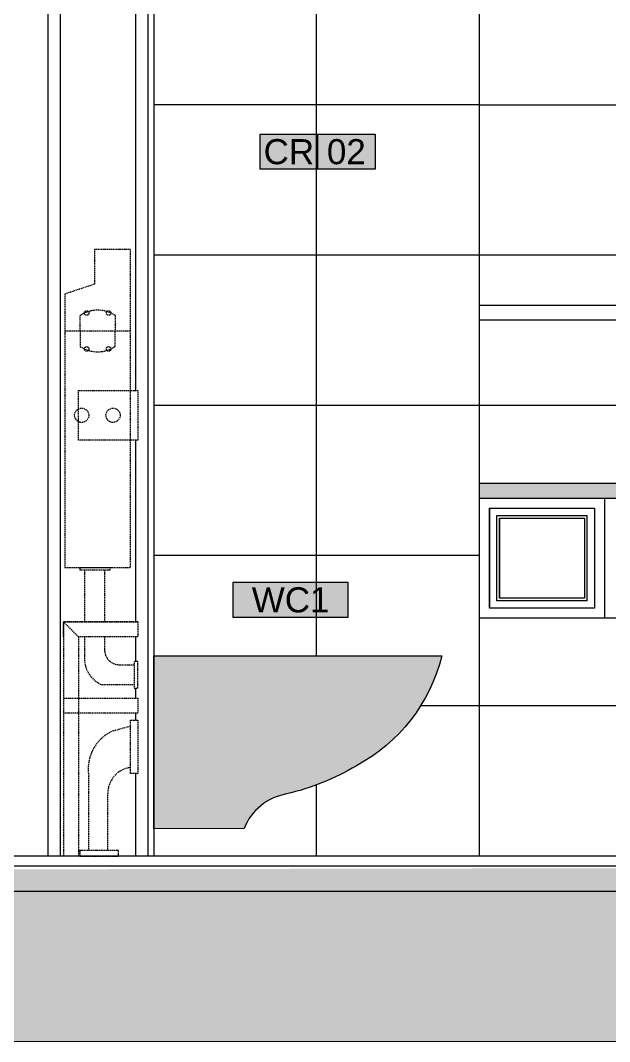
# Model space of a CAD drawing. Header units: millimetres. Extents: x -3207095 to 15275363, y 3702017 to 4798027.
# Drawn here: x 705115 to 705291.5, y 4469931.1 to 4470236.9 of the extents above; entities that cross this region are included whole.
import ezdxf
from ezdxf.enums import TextEntityAlignment as Align

# ---------------------------------------------------------------- set-up
doc = ezdxf.new("R2010")
doc.units = ezdxf.units.MM
for name, pattern in [('DUZ', [500, 500]), ('HIDDEN', [0.375, 0.25, -0.125]), ('ШТРИХОВАЯ', [0.75, 0.5, -0.25])]:
    doc.linetypes.add(name, pattern=pattern)
doc.layers.get('0').update_dxf_attribs({"color": 1, "linetype": 'DUZ'})
for name, color, linetype in [('255', 255, 'Continuous'), ('a_duvar_alcipan', 2, 'Continuous'), ('a_kolon', 4, 'Continuous'), ('a_kolon_tarama', 252, 'Continuous'), ('a_mobilya', 1, 'Continuous'), ('a_mobilya_tarama', 253, 'Continuous'), ('a_seramik', 241, 'Continuous'), ('a_yazi', 105, 'Continuous'), ('a_zemin_kaplama', 30, 'Continuous'), ('Wet Area 030 Sanitary', 4, 'Continuous'), ('ШТРИХ', 254, 'ШТРИХОВАЯ')]:
    doc.layers.add(name, color=color, linetype=linetype)
doc.layers.add('iç duvar', color=7, linetype='Continuous', lineweight=50)
doc.styles.add('KOD', font='arial.ttf')

# ---------------------------------------------------------------- blocks, each defined once
blk = doc.blocks.new('STARCK-KLOZET_YAN')
at = {"layer": '255'}
h = blk.add_hatch(color=256, dxfattribs=at)
edge = h.paths.add_edge_path()
edge.add_line((18.00002411140667, -34.49742357332434), (3.637978807091713e-12, -34.5))
edge.add_line((3.637978807091713e-12, -34.5), (0, 0))
edge.add_line((0, 0), (57.5, 0))
edge.add_arc((24.33823148064585, 8.181951201748234), 34.15621783510314, 298.1153258103459, 346.14031253983416, ccw=False)
edge.add_arc((15.35741359649546, 20.09990886259948), 48.95434214649311, 283.13356272517495, 300.81381677036165, ccw=False)
edge.add_arc((28.35449695676652, -38.52502475920846), 11.11020608350002, 99.70856820353063, 158.7453526092208)
at = {"flags": 128}
blk.add_lwpolyline([(18.00002411140667, -34.49742357332434), (3.637978807091713e-12, -34.5), (0, 0), (57.5, 0, -0.2126705152751768), (40.43427470295865, -21.94386180611036, -0.07729806358318947), (26.48090754335863, -27.57393614081957, 0.2634496632043544)], format="xyb", close=True, dxfattribs=at)
blk = doc.blocks.new('rezervuar')
at = {"layer": 'Wet Area 030 Sanitary', "color": 2, "linetype": 'HIDDEN', "ltscale": 10}
for p, q in [((70806.01302727194, 36284.32856803315), (70937.7130374746, 36284.32856803315)), ((70833.6984546141, 35673.75363998627, -0.03110317575706086), (70803.6984546141, 35703.75363998627, -0.03110317575706086))]:
    blk.add_line(p, q, dxfattribs=at)
for points in [[(70937.7130374746, 36447.24682929658), (70865.41813599317, 36447.24682929658), (70865.41813599317, 36377.71895178079), (70806.01302727194, 36357.76948262927), (70806.01302727194, 35812.35756068505), (70937.7130374746, 35812.35756068505), (70937.7130374746, 36447.24682929658)], [(70837.07091394585, 36284.32856803315), (70837.07091394585, 36315.07027036333)], [(70906.73969538239, 36315.07027036333), (70906.73969538244, 36315.07027036333), (70906.73969538244, 36284.32856803315)], [(70837.07091394585, 36284.32856803315), (70837.07091394585, 36253.58686570298)], [(70906.73969538239, 36253.58686570298), (70906.73969538244, 36253.58686570298), (70906.73969538244, 36284.32856803315)], [(70845.53562638596, 35806.73016640809), (70845.53562638594, 35703.75363998627)], [(70885.66366132359, 35806.73016640809), (70885.66366132359, 35703.75363998627)]]:
    blk.add_lwpolyline(points, dxfattribs=at)
for points in [[(70833.86849161169, 36165.71875825584), (70952.0888183055, 36165.71875825584), (70952.0888183055, 36066.68102687283), (70833.86849161169, 36066.68102687283)], [(70836.77992875689, 35812.35756068505), (70896.33464929018, 35812.35756068505), (70896.33464929018, 35806.73016640809), (70836.77992875689, 35806.73016640809)]]:
    blk.add_lwpolyline(points, close=True, dxfattribs=at)
at = {"layer": 'Wet Area 030 Sanitary', "color": 2, "linetype": 'HIDDEN', "ltscale": 10, "elevation": -0.03110317575706086}
for points in [[(70952.08882351381, 35703.75364002255), (70803.6984546141, 35703.75363998627), (70803.6984546141, 35235.80353151442)], [(70803.6984546141, 35673.75363998627), (70803.6984546141, 35703.75363998627), (70952.08882351381, 35703.75364002255), (70952.08882351381, 35673.75364002255), (70833.6984546141, 35673.75363998627)], [(70952.08882351381, 35673.75364002255), (70833.6984546141, 35673.75363998627), (70833.6984546141, 35235.80353151442)], [(70804.63790088246, 35521.27570698998), (70804.63790088246, 35551.27570698998), (70952.08882199904, 35551.27570698998), (70952.08882199904, 35521.27570698998), (70804.63790088246, 35521.27570698998)]]:
    blk.add_lwpolyline(points, dxfattribs=at)
at = {"layer": 'Wet Area 030 Sanitary', "color": 2, "linetype": 'HIDDEN', "ltscale": 10}
for points in [[(70845.53562638594, 35673.75363998627), (70845.53562638594, 35628.30300019051, 0.2890719925988783), (70879.76521302602, 35578.30300019051), (70944.82505411163, 35578.30300179188)], [(70885.66366132359, 35673.75363998627), (70885.66366132359, 35647.95134200189, 0.4142135713147379), (70915.66366223944, 35617.95134200189), (70944.82505411163, 35617.95134366042)]]:
    blk.add_lwpolyline(points, format="xyb", dxfattribs=at)
for points, elevation in [([(70952.08882266455, 35624.73439822103), (70944.82505411163, 35624.73439822103), (70944.82505411163, 35571.3936914135), (70952.08882266455, 35571.3936914135)], -0.03525512898314007), ([(70952.088823619, 35400.78413191637), (70937.56128651314, 35401.09603936653), (70937.56128651314, 35507.46554553145), (70952.088823619, 35507.46554553145)], -0.04120980925577283), ([(70836.50744838487, 35235.80353151442), (70913.61944919427, 35235.80353151442), (70913.61944919427, 35247.05832006835), (70836.50744838487, 35247.05832006835)], -0.04574897812798578)]:
    blk.add_lwpolyline(points, close=True, dxfattribs=dict(at, elevation=elevation))
at = {"layer": 'Wet Area 030 Sanitary', "color": 2, "linetype": 'HIDDEN', "ltscale": 10, "elevation": 0.0293004487105073}
for points in [[(70854.018843643, 35247.05832006835), (70854.01884364297, 35395.70720403705, -0.3433489820416239), (70902.8760417887, 35486.32788184013), (70937.56128651314, 35495.70720318332)], [(70892.2774732611, 35247.05832006835), (70892.2774732611, 35360.40149624876, -0.3923922377490377), (70937.56128651314, 35412.84128256275, -0.3180557666975277)]]:
    blk.add_lwpolyline(points, format="xyb", dxfattribs=at)
at = {"layer": 'Wet Area 030 Sanitary', "color": 2, "linetype": 'HIDDEN', "ltscale": 10}
for centre, radius in [((70849.93790208205, 36320.17268147282), 4.59882626352919), ((70893.8727072462, 36320.17268147282), 4.59882626352919), ((70849.93790208205, 36248.48445459348), 4.59882626352919), ((70893.8727072462, 36248.48445459348), 4.59882626352919), ((70839.91549995482, 36116.08593161212), 14.21822665796208), ((70902.64046837285, 36116.08593161212), 14.21822665796208)]:
    blk.add_circle(centre, radius, dxfattribs=at)
for centre, start, end in [((70871.90530466412, 36264.63986227577), 55.36554109016699, 124.634458909833), ((70871.90530466412, 36304.01727379052), 235.3655410901669, 304.634458909833)]:
    blk.add_arc(centre, 61.29160494378019, start, end, dxfattribs=at)

msp = doc.modelspace()

# ---------------------------------------------------------------- hatches: boundary and pattern name
for points in [[(705186.8705754331, 4470202.822413495), (705221.3098313545, 4470202.822413495), (705221.3098313545, 4470192.358686673), (705186.8705754331, 4470192.358686673)], [(705178.6679582212, 4470058.154174833), (705213.1679582212, 4470058.154174833), (705213.1679582212, 4470068.617901655), (705178.6679582212, 4470068.617901655)]]:
    msp.add_hatch(color=255).paths.add_polyline_path(points)
at = {"layer": 'a_kolon_tarama'}
h = msp.add_hatch(dxfattribs=at)
h.set_pattern_fill('AR-CONC', color=256, scale=0.75, style=0)
h.set_pattern_definition([(130, (710069.8122784307, 4470277.718665406), (-5.379451369505651, -0.4706410123694633), [0.5625000000000001, -6.187500000000001]), (185, (710069.8122784307, 4470277.718665406), (1.0406350020975, 5.641441002750089), [0.4500000000000001, -4.950000000000001]), (79.54860000000002, (710069.3639908305, 4470277.679445356), (-4.338820362855162, 5.170796565457152), [0.478051424999998, -5.258565839999976]), (133.8158, (710069.8122784307, 4470279.218665406), (-8.004307864692334, -1.241392607467636), [0.84375, -9.28125]), (83.3644, (710069.1452528432, 4470279.115215603), (-7.009970291615275, 7.305884031753314), [0.7170771600000002, -7.887847500000002]), (188.8158, (710069.8122784307, 4470279.218665406), (-7.009964588502203, 7.305889506939936), [0.6749999999999972, -7.42499999999997]), (159, (710069.0622784307, 4470278.843665406), (-4.476802890888463, -3.019641679990041), [0.5625, -6.1875]), (214, (710069.0622784307, 4470278.843665406), (-1.824864989411863, 5.438625337851398), [0.4500000000000001, -4.95]), (108.5485999999999, (710068.6892116831, 4470278.592028361), (-6.301669714361175, 2.418978725324643), [0.4780514249999983, -5.258565839999979]), (142.5, (710069.8122784307, 4470277.718665406), (-0.09119891487968002, 2.496703903734836), [0, -4.890000000000001, 0, -5.025000000000001, 0, -4.968750000000002]), (172.5, (710069.8122784307, 4470277.718665406), (-1.973021530816115, 2.958087839117702), [0, -2.864999999999999, 0, -4.7775, 0, -1.89375]), (212.5, (710071.4847784308, 4470277.718665406), (-4.003668271293068, -0.1691615380078485), [0, -1.874999999999992, 0, -5.849999999999977, 0, -7.762499999999968]), (222.5, (710072.2347784308, 4470277.718665406), (-4.373896270067897, 0.7507873674923824), [0, -2.4375, 0, -3.884999999999999, 0, -5.512499999999999])])
h.paths.add_polyline_path([(704799.8746951271, 4469982.115001086), (704797.6973433469, 4469976.115001086), (705618.1973434521, 4469976.115001086), (705618.1973434521, 4469983.615001086)])
msp.add_hatch(color=256, dxfattribs=at).paths.add_polyline_path([(704778.1973433392, 4469976.115001086), (706413.1973434521, 4469976.115001086), (706413.1973434521, 4469931.115001086), (704778.1973433392, 4469931.115001086)])
at = {"layer": 'a_mobilya_tarama'}
msp.add_hatch(color=256, dxfattribs=at).paths.add_polyline_path([(705464.597343452, 4470098.365001086), (705252.4973434522, 4470098.365001086), (705252.4973434522, 4470093.865001086), (705464.597343452, 4470093.865001086)])

# ---------------------------------------------------------------- linework, layer by layer
at = {"layer": 'a_duvar_alcipan'}
for p, q in [((705123.1973434521, 4470501.115001086), (705123.1973434521, 4469986.615001086)), ((705153.1973434521, 4470485.365001086), (705153.1973434521, 4469986.615001086))]:
    msp.add_line(p, q, dxfattribs=at)
at = {"layer": 'a_duvar_alcipan', "color": 1}
for p, q in [((705126.9473434521, 4470485.365001086), (705126.9473434521, 4469986.615001086)), ((705149.4473434521, 4470485.365001086), (705149.4473434521, 4470126.102285121)), ((705149.4473434521, 4470111.246625414), (705149.4473434521, 4470056.807517387)), ((705149.4473434521, 4470052.307517387), (705149.4473434521, 4470044.954631116)), ((705149.4473434521, 4470036.953525094), (705149.4473434521, 4470033.93582743)), ((705149.4473434521, 4470029.43582743), (705149.4473434521, 4470027.364303213)), ((705149.4473434521, 4470011.378193721), (705149.4473434521, 4469986.615001086))]:
    msp.add_line(p, q, dxfattribs=at)
at = {"layer": 'a_kolon'}
msp.add_line((705088.7773753637, 4469976.115001086), (706413.1973434521, 4469976.115001086), dxfattribs=at)
at = {"layer": 'a_mobilya'}
for p, q in [((705252.4973434522, 4470151.615001086), (705464.597343452, 4470151.615001086)), ((705252.4973434522, 4470147.115001086), (705252.4973434522, 4470151.615001086)), ((705464.597343452, 4470147.115001086), (705252.4973434522, 4470147.115001086)), ((705252.4973434522, 4470098.365001086), (705464.597343452, 4470098.365001086)), ((705289.9973434522, 4470093.865001086), (705289.9973434522, 4470057.865001086)), ((705255.4973434522, 4470090.865001086), (705255.4973434522, 4470060.865001086)), ((705286.9973434522, 4470090.865001086), (705286.9973434522, 4470060.865001086)), ((705257.7473434522, 4470063.115001086), (705257.7473434522, 4470088.615001086)), ((705258.4973434522, 4470087.865001086), (705258.4973434522, 4470063.865001086)), ((705283.9973434522, 4470087.865001086), (705283.9973434522, 4470063.865001086)), ((705284.7473434522, 4470063.115001086), (705284.7473434522, 4470088.615001086))]:
    msp.add_line(p, q, dxfattribs=at)
msp.add_lwpolyline([(705252.4973434522, 4470093.865001086), (705464.597343452, 4470093.865001086), (705464.597343452, 4470057.865001086), (705252.4973434522, 4470057.865001086)], close=True, dxfattribs=at)
for points in [[(705286.9973434522, 4470060.865001086), (705255.4973434522, 4470060.865001086), (705255.4973434522, 4470090.865001086), (705286.9973434522, 4470090.865001086)], [(705284.7473434522, 4470063.115001086), (705257.7473434522, 4470063.115001086), (705257.7473434522, 4470088.615001086), (705284.7473434522, 4470088.615001086)], [(705283.9973434522, 4470063.865001086), (705258.4973434522, 4470063.865001086), (705258.4973434522, 4470087.865001086), (705283.9973434522, 4470087.865001086)]]:
    msp.add_lwpolyline(points, dxfattribs=at)
at = {"layer": 'a_seramik'}
for p, q in [((705154.9973434522, 4470485.365001086), (705154.9973434522, 4469986.615001086)), ((705203.7473434522, 4470046.615001086), (705203.7473434522, 4470361.615001086)), ((705252.4973434522, 4469986.615001086), (705252.4973434522, 4470361.615001086)), ((705252.4973434522, 4470211.615001086), (705154.9973434522, 4470211.615001086)), ((705252.4973434522, 4470211.615001086), (705298.547343452, 4470211.615001086)), ((705298.547343452, 4470166.615001086), (705154.9973434522, 4470166.615001086)), ((705355.547343452, 4470121.615001086), (705154.9973434522, 4470121.615001086)), ((705252.4973434522, 4470076.615001086), (705154.9973434522, 4470076.615001086)), ((705252.4973434522, 4470031.615001086), (705234.8768441982, 4470031.615001086)), ((705464.597343452, 4470031.615001086), (705252.4973434522, 4470031.615001086)), ((705203.7473434522, 4469986.615001086), (705203.7473434522, 4470007.982718956))]:
    msp.add_line(p, q, dxfattribs=at)
at = {"layer": 'a_yazi'}
msp.add_line((705204.0598313545, 4470202.822413495), (705204.0598313545, 4470192.358686673), dxfattribs=at)
for points in [[(705186.8705754331, 4470202.822413495), (705221.3098313545, 4470202.822413495), (705221.3098313545, 4470192.358686673), (705186.8705754331, 4470192.358686673)], [(705178.6679582212, 4470058.154174833), (705213.1679582212, 4470058.154174833), (705213.1679582212, 4470068.617901655), (705178.6679582212, 4470068.617901655)]]:
    msp.add_lwpolyline(points, close=True, dxfattribs=at)
at = {"layer": 'a_zemin_kaplama'}
for p, q in [((705618.1973434521, 4469986.615001086), (704838.1973433497, 4469986.615001086)), ((705618.1973434521, 4469983.615001086), (704838.1973433497, 4469983.615001086))]:
    msp.add_line(p, q, dxfattribs=at)
at = {"layer": 'Defpoints', "ltscale": 5}
msp.add_lwpolyline([(705464.597343452, 4470147.115001086), (705252.4973434522, 4470147.115001086), (705252.4973434522, 4470151.615001086), (705464.597343452, 4470151.615001086)], close=True, dxfattribs=at)
at = {"layer": 'iç duvar', "color": 7, "lineweight": 18}
msp.add_lwpolyline([(704778.1973433392, 4469976.115001086), (706413.1973434521, 4469976.115001086), (706413.1973434521, 4469931.115001086), (704778.1973433392, 4469931.115001086)], close=True, dxfattribs=at)
msp.add_lwpolyline([(704778.1973433392, 4469976.115001086), (706413.1973434521, 4469976.115001086), (706413.1973434521, 4469931.115001086), (704778.1973433392, 4469931.115001086)], close=True, dxfattribs=at)

# ---------------------------------------------------------------- block references
at = {"layer": 'a_mobilya', "xscale": 1.5, "yscale": 1.5, "zscale": 1.5}
msp.add_blockref('STARCK-KLOZET_YAN', (705154.9973434522, 4470046.615001086), dxfattribs=at)
at = {"layer": 'ШТРИХ', "color": 0, "xscale": 0.15, "yscale": 0.15, "zscale": 0.15}
msp.add_blockref('rezervuar', (694507.3840193285, 4464701.244471382, 0.006181471388365925), dxfattribs=at)

# ---------------------------------------------------------------- texts
at = {"layer": 'a_yazi', "style": 'KOD'}
for tag, text, p in [('CR', 'CG', (705195.4348313545, 4470197.590550084)), ('02', '02', (705212.6505898365, 4470197.590550084)), ('WC1', 'CG', (705195.9628121972, 4470063.386038244))]:
    msp.add_attdef(tag, text=text, height=7.5, dxfattribs=at).set_placement(p, align=Align.MIDDLE)

doc.saveas('drawing.dxf')
